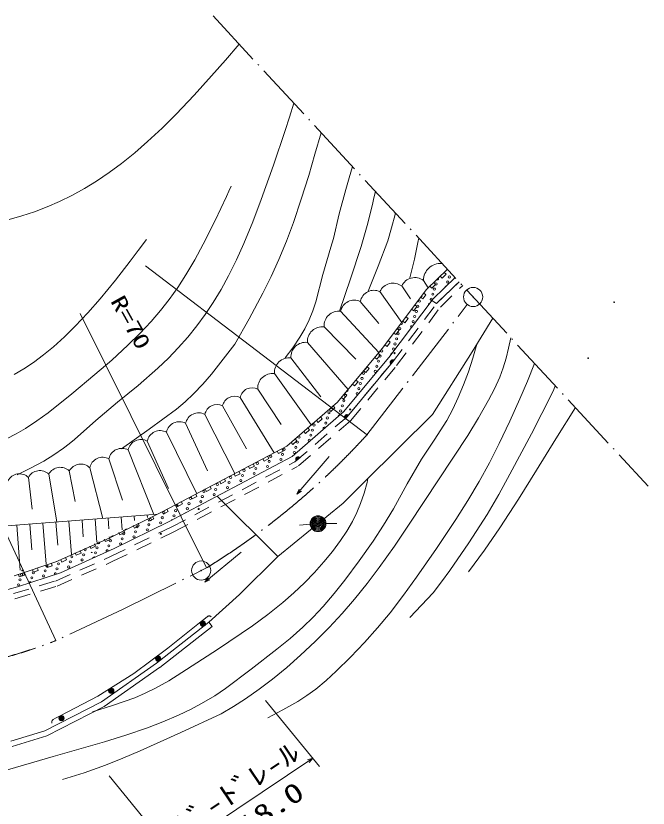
# Model space of a CAD drawing. Units: millimetres, scale not verified. Extents: x 27531 to 667531, y 18316 to 378316.
# Drawn here: x 460290 to 519499, y 235132 to 309350 of the extents above; entities that cross this region are included whole.
import ezdxf
from ezdxf.enums import TextEntityAlignment as Align

# ---------------------------------------------------------------- set-up
doc = ezdxf.new("R2010")
doc.units = ezdxf.units.MM
doc.header["$LTSCALE"] = 1000
doc.linetypes.add('USER1', pattern=[7.000001, 5.508197, -0.688525, 0.114754, -0.688525])
doc.linetypes.add('USER2', pattern=[2.5, 1.5, -1])
for name, color, linetype, lineweight in [('S-SUV', 7, 'Continuous', 13), ('S-SUV-HICN', 1, 'Continuous', 13), ('S-SUV-LWCN', 7, 'Continuous', 13)]:
    doc.layers.add(name, color=color, linetype=linetype, lineweight=lineweight)
doc.styles.add('ＭＳ ゴシック', font='')
doc.styles.get('ＭＳ ゴシック').set_extended_font_data('MS Gothic')

# ---------------------------------------------------------------- blocks, each defined once
blk = doc.blocks.new('BUHIN45')
at = {"color": 7, "linetype": 'Continuous', "lineweight": 13}
blk.add_lwpolyline([(242, -62), (304, 181), (-181, 304), (-242, 62)], dxfattribs=at)
blk = doc.blocks.new('BUHIN46')
at = {"color": 7, "linetype": 'Continuous', "lineweight": 13}
blk.add_lwpolyline([(248, -31), (279, 217), (-217, 279), (-248, 31)], dxfattribs=at)
blk = doc.blocks.new('BUHIN47')
at = {"color": 7, "linetype": 'Continuous', "lineweight": 13}
blk.add_lwpolyline([(249, -20), (269, 229), (-229, 269), (-249, 20)], dxfattribs=at)
blk = doc.blocks.new('BUHIN48')
at = {"color": 7, "linetype": 'Continuous', "lineweight": 13}
blk.add_lwpolyline([(247, 37), (210, 284), (-284, 210), (-247, -37)], dxfattribs=at)
blk = doc.blocks.new('BUHIN49')
at = {"color": 7, "linetype": 'Continuous', "lineweight": 13}
blk.add_lwpolyline([(238, 76), (162, 314), (-314, 162), (-238, -76)], dxfattribs=at)
blk = doc.blocks.new('BUHIN50')
at = {"color": 7, "linetype": 'Continuous', "lineweight": 13}
blk.add_lwpolyline([(234, 89), (145, 322), (-322, 145), (-234, -89)], dxfattribs=at)
blk = doc.blocks.new('BUHIN51')
at = {"color": 7, "linetype": 'Continuous', "lineweight": 13}
blk.add_lwpolyline([(245, 50), (195, 295), (-295, 195), (-245, -50)], dxfattribs=at)
blk = doc.blocks.new('BUHIN53')
at = {"color": 7, "linetype": 'Continuous', "lineweight": 13}
for radius in [896, 27]:
    blk.add_circle((0, 0), radius, dxfattribs=at)
blk = doc.blocks.new('BUHIN118')
at = {"color": 7, "linetype": 'Continuous', "lineweight": 13}
for radius in [746, 660, 574, 484, 398, 292, 202, 116, 22.5]:
    blk.add_circle((0, 0), radius, dxfattribs=at)
blk = doc.blocks.new('BUHIN124')
at = {"color": 7, "linetype": 'Continuous', "lineweight": 13}
for p, q in [((236, 43), (-217, -102)), ((-195, -128), (233, 9)), ((225, -26), (-167, -152)), ((-136, -175), (211, -64)), ((192, -103), (-96, -195)), ((-31, -207), (147, -150))]:
    blk.add_line(p, q, dxfattribs=at)
blk.add_lwpolyline([(238, 76), (237, 15), (224, -40), (194, -107), (151, -152), (101, -188), (27, -212), (-34, -212), (-96, -200), (-159, -163), (-203, -125), (-238, -76)], close=True, dxfattribs=at)

msp = doc.modelspace()

# ---------------------------------------------------------------- linework, layer by layer
at = {"layer": 'S-SUV', "linetype": 'USER1'}
for p, q in [((478752, 309350), (519499, 265295)), ((493160, 270097), (502563, 282300)), ((470343, 253764), (478157, 257644)), ((470343, 253764), (464037, 250828))]:
    msp.add_line(p, q, dxfattribs=at)
at = {"layer": 'S-SUV'}
for p, q in [((493207, 270061), (472433, 285941)), ((498752, 283731), (500705, 285615)), ((498457, 284570), (498904, 283878)), ((499361, 282849), (501423, 284838)), ((499671, 282398), (501790, 284442)), ((494382, 283519), (496423, 280623)), ((494588, 278174), (498752, 283731)), ((496420, 284044), (497252, 282832)), ((495229, 277336), (499361, 282849)), ((499101, 282792), (499671, 282398)), ((492542, 282599), (494286, 280545)), ((478157, 257644), (466321, 281483)), ((490702, 281679), (494277, 277801)), ((503010, 277880), (504959, 281016)), ((489151, 280220), (492117, 277177)), ((487600, 278761), (491393, 274341)), ((490412, 273163), (494588, 278174)), ((499291, 272001), (503010, 277880)), ((486049, 277302), (488860, 273652)), ((490985, 272243), (495229, 277336)), ((491277, 271772), (495555, 276906)), ((464037, 250828), (452043, 276590)), ((484498, 275843), (487950, 271032)), ((482947, 274384), (485142, 271060)), ((481294, 273595), (484478, 268423)), ((485651, 269042), (490412, 273163)), ((479640, 272807), (481884, 268793)), ((477986, 272018), (480793, 266476)), ((486162, 268068), (490985, 272243)), ((492952, 265689), (499291, 272001)), ((476189, 271186), (478234, 266737)), ((474393, 270353), (477222, 264589)), ((472597, 269521), (474583, 265065)), ((470801, 268688), (473207, 262639)), ((474066, 262922), (485651, 269042)), ((474578, 261948), (486162, 268068)), ((486775, 268033), (486498, 267798)), ((486499, 267758), (486813, 268023)), ((486500, 267841), (486731, 268036)), ((486848, 268013), (486505, 267722)), ((486516, 267690), (486878, 267997)), ((486666, 268022), (486524, 267902)), ((489628, 268071), (486600, 264552)), ((469004, 267856), (470281, 263982)), ((465294, 266720), (465854, 263865)), ((467208, 267024), (468421, 262270)), ((461466, 266112), (461807, 263134)), ((463380, 266416), (464112, 261938)), ((490955, 263693), (492952, 265689)), ((484818, 258715), (479153, 264370)), ((484818, 258715), (490955, 263693)), ((474066, 262922), (469016, 260436)), ((456099, 261319), (473545, 262665)), ((465264, 262026), (465505, 258906)), ((466486, 262121), (466608, 260536)), ((467708, 262215), (467875, 260054)), ((468930, 262309), (469008, 261301)), ((470152, 262404), (470245, 261203)), ((471374, 262498), (471407, 262066)), ((472596, 262592), (472615, 262352)), ((460376, 261649), (460703, 257413)), ((461598, 261744), (461786, 259315)), ((462820, 261838), (463118, 257978)), ((464042, 261932), (464209, 259772)), ((474578, 261948), (469485, 259441)), ((487836, 261724), (486838, 261651)), ((489334, 261788), (490334, 261801)), ((469016, 260436), (464033, 258192)), ((469485, 259441), (464485, 257189)), ((481404, 259124), (477992, 256308)), ((481240, 255130), (484818, 258715)), ((464141, 258234), (460120, 256909)), ((464485, 257189), (460434, 255854)), ((460434, 255854), (455693, 254592)), ((481240, 255130), (478364, 252556)), ((478364, 252556), (473459, 248714)), ((478034, 252928), (477644, 252616)), ((478672, 252162), (478364, 252556)), ((478672, 252162), (473767, 248321)), ((473459, 248714), (468304, 245088)), ((473746, 248305), (468564, 244659)), ((468304, 245088), (463008, 242373)), ((488723, 239036), (483676, 245222)), ((468564, 244659), (463196, 241908)), ((464445, 243778), (464002, 243547)), ((463008, 242373), (459821, 241402)), ((463196, 241908), (459935, 240915)), ((474892, 230973), (488090, 239811)), ((469038, 238149), (475524, 230198))]:
    msp.add_line(p, q, dxfattribs=at)
at = {"layer": 'S-SUV', "linetype": 'USER2'}
for p, q in [((499671, 282398), (501790, 284442)), ((499671, 282398), (501790, 284442)), ((500047, 282066), (502137, 284082)), ((495555, 276906), (499671, 282398)), ((495555, 276906), (499671, 282398)), ((495948, 276596), (500047, 282066)), ((491277, 271772), (495555, 276906)), ((491635, 271420), (495948, 276596)), ((486423, 267570), (491277, 271772)), ((486750, 267192), (491635, 271420)), ((474839, 261450), (486423, 267570)), ((474839, 261450), (486423, 267570)), ((475072, 261008), (486657, 267128)), ((469161, 258706), (474839, 261450)), ((469372, 258253), (475076, 261010)), ((463992, 256408), (469161, 258706)), ((464166, 255939), (469372, 258253)), ((460066, 255227), (463992, 256408)), ((460203, 254746), (464166, 255939))]:
    msp.add_line(p, q, dxfattribs=at)
at = {"layer": 'S-SUV'}
for points in [[(459651, 290279), (460835, 290604), (462038, 290998), (463216, 291448), (464392, 291962), (465535, 292526), (466705, 293174), (467840, 293871), (469025, 294673), (470183, 295529), (471418, 296521), (472625, 297569), (473976, 298828), (475300, 300145), (476976, 301914), (478624, 303740), (479914, 305211), (481204, 306700)], [(487035, 264838), (486600, 264552), (486818, 265024)], [(478469, 256515), (477992, 256308), (478286, 256736)], [(478034, 252928), (478229, 253084), (478272, 253111), (478315, 253130), (478365, 253138), (478413, 253138), (478465, 253126), (478510, 253108), (478551, 253076), (478581, 253045)], [(477644, 252616), (474521, 250119), (471324, 247754), (467970, 245614), (464445, 243778)], [(463674, 243094), (463657, 243137), (463647, 243190), (463648, 243247), (463658, 243289), (463679, 243336), (463710, 243377), (463743, 243407), (463780, 243431), (464002, 243547)], [(487595, 239653), (488090, 239811), (487754, 239415)]]:
    msp.add_lwpolyline(points, dxfattribs=at)
msp.add_lwpolyline([(486526, 267658), (486504, 267715), (486495, 267770), (486496, 267844), (486519, 267902), (486552, 267955), (486611, 268005), (486668, 268028), (486729, 268041), (486802, 268031), (486856, 268013), (486908, 267981)], close=True, dxfattribs=at)
for centre, radius in [((499630, 284232), 99.5), ((500733, 284414), 99.5), ((500881, 284891), 99.5), ((499482, 283755), 99.5), ((499186, 282800), 99.5), ((499334, 283277), 99.5), ((497934, 282141), 99.5), ((498083, 282618), 99.5), ((516319, 282516), 31.3), ((516319, 282516), 25), ((516319, 282516), 18.8), ((516319, 282516), 12.5), ((516319, 282516), 6.3), ((497786, 281663), 99.5), ((497490, 280708), 99.5), ((497638, 281185), 99.5), ((496239, 280049), 99.5), ((495943, 279094), 99.5), ((496091, 279571), 99.5), ((495795, 278616), 99.5), ((494396, 277479), 99.5), ((494544, 277957), 99.5), ((495647, 278138), 99.5), ((495750, 277752), 49.8), ((494248, 277002), 99.5), ((513877, 277285), 31.3), ((513877, 277285), 25), ((513877, 277285), 18.8), ((513877, 277285), 12.5), ((513877, 277285), 6.3), ((493952, 276047), 99.5), ((494100, 276524), 99.5), ((492700, 275387), 99.5), ((492848, 275865), 99.5), ((492552, 274910), 99.5), ((491153, 273773), 99.5), ((492256, 273955), 99.5), ((492404, 274432), 99.5), ((491005, 273296), 99.5), ((490709, 272340), 99.5), ((490857, 272818), 99.5), ((491595, 272485), 49.8), ((489458, 271681), 99.5), ((489606, 272159), 99.5), ((488207, 271022), 99.5), ((489310, 271204), 99.5), ((487910, 270067), 99.5), ((488058, 270545), 99.5), ((486659, 269408), 99.5), ((486807, 269886), 99.5), ((487762, 269589), 99.5), ((485408, 268749), 99.5), ((486511, 268930), 99.5), ((484157, 268090), 99.5), ((485260, 268271), 99.5), ((486363, 268453), 99.5), ((482905, 267431), 99.5), ((483861, 267135), 99.5), ((484009, 267612), 99.5), ((485112, 267794), 99.5), ((481654, 266772), 99.5), ((482609, 266476), 99.5), ((482757, 266953), 99.5), ((480255, 265635), 99.5), ((480403, 266112), 99.5), ((481358, 265816), 99.5), ((481506, 266294), 99.5), ((479004, 264976), 99.5), ((479152, 265453), 99.5), ((480107, 265157), 99.5), ((476649, 264135), 99.5), ((477753, 264317), 99.5), ((477901, 264794), 99.5), ((478856, 264498), 99.5), ((475398, 263476), 99.5), ((476501, 263658), 99.5), ((477604, 263839), 99.5), ((474147, 262817), 99.5), ((475250, 262999), 99.5), ((476353, 263180), 99.5), ((472896, 262158), 99.5), ((473999, 262339), 99.5), ((475102, 262521), 99.5), ((471644, 261499), 99.5), ((472600, 261203), 99.5), ((472748, 261680), 99.5), ((473851, 261862), 99.5), ((470393, 260840), 99.5), ((471348, 260544), 99.5), ((471496, 261021), 99.5), ((473865, 260839), 49.8), ((468994, 259703), 99.5), ((469142, 260181), 99.5), ((470097, 259885), 99.5), ((470245, 260362), 99.5), ((466787, 259340), 99.5), ((467743, 259044), 99.5), ((467891, 259522), 99.5), ((465388, 258203), 99.5), ((465536, 258681), 99.5), ((466491, 258385), 99.5), ((466639, 258862), 99.5), ((464137, 257544), 99.5), ((464285, 258022), 99.5), ((465240, 257726), 99.5), ((460827, 257000), 99.5), ((460897, 257397), 49.8), ((461782, 256704), 99.5), ((461931, 257181), 99.5), ((462886, 256885), 99.5), ((463034, 257363), 99.5), ((460531, 256045), 99.5), ((460679, 256522), 99.5), ((477799, 252421), 249), ((477799, 252421), 220), ((477799, 252421), 191), ((477799, 252421), 161), ((477799, 252421), 132), ((477799, 252421), 97.5), ((477799, 252421), 67.5), ((477799, 252421), 38.8), ((477799, 252421), 7.5), ((473615, 249139), 249), ((473615, 249139), 220), ((473615, 249139), 191), ((473615, 249139), 161), ((473615, 249139), 132), ((473615, 249139), 97.5), ((473615, 249139), 67.5), ((473615, 249139), 38.8), ((473615, 249139), 7.5), ((469229, 246122), 249), ((469229, 246122), 220), ((469229, 246122), 191), ((469229, 246122), 161), ((469229, 246122), 132), ((469229, 246122), 97.5), ((469229, 246122), 67.5), ((469229, 246122), 38.8), ((469229, 246122), 7.5), ((464560, 243557), 249), ((464560, 243557), 220), ((464560, 243557), 191), ((464560, 243557), 161), ((464560, 243557), 132), ((464560, 243557), 97.5), ((464560, 243557), 67.5), ((464560, 243557), 38.8), ((464560, 243557), 7.5)]:
    msp.add_circle(centre, radius, dxfattribs=at)
for centre, radius, start, end in [((500058, 284549), 1602, 86.16927, 179.2495), ((501029, 285369), 99.5, 178.24589, 267.2841), ((495615, 282952), 1357, 53.62784, 155.31275), ((497652, 283478), 1357, 53.62784, 155.31275), ((499778, 284710), 99.5, 219.48449, 48.46662), ((493824, 282336), 1308, 64.71824, 168.41187), ((500585, 283936), 99.5, 86.49838, 181.4508), ((498231, 283096), 99.5, 254.57482, 31.72503), ((491984, 281416), 1308, 64.71824, 168.41187), ((499038, 282322), 99.5, 88.17377, 198.12688), ((490532, 280306), 1384, 82.93575, 183.56254), ((496387, 280526), 99.5, 215.89777, 70.40207), ((488981, 278847), 1384, 82.93575, 183.56254), ((497342, 280230), 99.5, 26.25017, 260.05048), ((487430, 277388), 1384, 82.93575, 183.56254), ((494692, 278434), 99.5, 280.00132, 6.29853), ((495499, 277661), 99.5, 65.22578, 221.07487), ((485879, 275929), 1384, 82.93575, 183.56254), ((492996, 276343), 99.5, 260.14559, 20.24327), ((484328, 274470), 1384, 82.93575, 183.56254), ((493804, 275569), 99.5, 71.29266, 209.09599), ((482416, 273369), 1145, 62.36263, 168.62283), ((491301, 274251), 99.5, 237.65139, 42.73747), ((480762, 272581), 1145, 62.36263, 168.62283), ((492108, 273477), 99.5, 97.03889, 183.34975), ((479108, 271792), 1145, 62.36263, 168.62283), ((489754, 272636), 99.5, 239.76689, 21.99159), ((477400, 270928), 1237, 61.7336, 167.9938), ((490561, 271863), 99.5, 46.40895, 215.3492), ((475604, 270096), 1237, 61.7336, 167.9938), ((488355, 271500), 99.5, 283.75624, 338.00224), ((473807, 269264), 1237, 61.7336, 167.9938), ((489162, 270726), 99.5, 12.85141, 248.90674), ((472011, 268431), 1237, 61.7336, 167.9938), ((470215, 267599), 1237, 61.7336, 167.9938), ((468418, 266766), 1237, 61.7336, 167.9938), ((466365, 266154), 1211, 45.89304, 152.15323), ((460623, 265242), 1211, 45.89304, 152.15323), ((462537, 265546), 1211, 45.89304, 152.15323), ((464451, 265850), 1211, 45.89304, 152.15323), ((479959, 264680), 99.5, 108.42051, 127.27504), ((478708, 264021), 99.5, 103.59627, 132.09927), ((476205, 262702), 99.5, 97.02504, 138.6705), ((477411, 263168), 49.8, 135.01957, 95.92461), ((477456, 263362), 99.5, 100.01504, 135.6805), ((474954, 262043), 99.5, 94.3988, 141.29674), ((470541, 261317), 99.5, 241.10674, 349.26765), ((469290, 260658), 99.5, 201.9848, 28.38959), ((468039, 259999), 99.5, 160.89041, 69.48399), ((467381, 259118), 49.8, 203.81018, 6.78306), ((468846, 259225), 99.5, 342.58668, 245.89719), ((467595, 258566), 99.5, 36.48245, 192.00142), ((463182, 257840), 99.5, 154.23153, 62.07942), ((463989, 257067), 99.5, 355.25443, 221.22512), ((461634, 256226), 99.5, 31.36062, 185.11893)]:
    msp.add_arc(centre, radius, start, end, dxfattribs=at)
at = {"layer": 'S-SUV', "linetype": 'USER1'}
for centre, radius, start, end in [((441386, 317208), 70000, 301.68851, 317.7003), ((448510, 289852), 42000, 224.12024, 291.69788)]:
    msp.add_arc(centre, radius, start, end, dxfattribs=at)
at = {"layer": 'S-SUV-HICN'}
for points in [[(490606, 281698), (491639, 284700), (492620, 287735), (493176, 289706), (493673, 291693), (493815, 292296), (493958, 292910)], [(460147, 275766), (461046, 276288), (461930, 276871), (462887, 277581), (463814, 278343), (464854, 279284), (465855, 280271), (467043, 281538), (468173, 282831), (469616, 284593), (471000, 286378), (471758, 287382), (472518, 288396)], [(464657, 237812), (466678, 238451), (468677, 239146), (470307, 239800), (471924, 240513), (475731, 242217), (479516, 243978), (480673, 244652), (481801, 245378), (483080, 246277), (484320, 247221), (485656, 248316), (486955, 249459), (488317, 250742), (489637, 252068), (490843, 253363), (492003, 254698), (493188, 256169), (494324, 257677), (495748, 259680), (497129, 261726), (499876, 265885), (502622, 270052), (503608, 271685), (504543, 273351), (505098, 274418), (505600, 275517), (505927, 276384), (506200, 277279), (506435, 278230), (506636, 279202)]]:
    msp.add_lwpolyline(points, dxfattribs=at)
at = {"layer": 'S-SUV-LWCN'}
for points in [[(465795, 269656), (467784, 271432), (469821, 273170), (471731, 274737), (473600, 276349), (474571, 277273), (475501, 278240), (476388, 279249), (477235, 280305), (478027, 281389), (478769, 282506), (479506, 283731), (480195, 284995), (480937, 286492), (481626, 288018), (482471, 290068), (483260, 292139), (484407, 295364), (485496, 298603), (485913, 299874), (486332, 301155)], [(480781, 278607), (482125, 280976), (483417, 283377), (484190, 284933), (484908, 286514), (485620, 288241), (486276, 289991), (487020, 292177), (487711, 294391), (488300, 296396), (488875, 298405)], [(490029, 288488), (490577, 290797), (491183, 293093), (491489, 294168), (491801, 295242)], [(459414, 269731), (460319, 270189), (461203, 270705), (462268, 271407), (463318, 272171), (465525, 273936), (467697, 275748), (469264, 277106), (470786, 278503), (471891, 279593), (472955, 280727), (473824, 281736), (474652, 282790), (475452, 283916), (476205, 285080), (477045, 286503), (477837, 287963), (478945, 290179), (480006, 292433), (480231, 292921), (480456, 293409)], [(493270, 283547), (494214, 285887), (495107, 288263), (495478, 289483), (495794, 290730), (495812, 290808), (495830, 290886)], [(485524, 277303), (486234, 278253), (486896, 279239), (487348, 280031), (487752, 280861), (488095, 281705), (488380, 282567), (489051, 285128), (489781, 287675), (489903, 288077), (490029, 288488)], [(497183, 284812), (497606, 286542), (497972, 288287), (497994, 288404), (498017, 288522)], [(458991, 238577), (463781, 239966), (468584, 241342), (470598, 241972), (472603, 242662), (474062, 243221), (475506, 243839), (476706, 244414), (477885, 245046), (478911, 245664), (479911, 246338), (482340, 248149), (484737, 250011), (485974, 251022), (487178, 252084), (488133, 253020), (489054, 254007), (490104, 255228), (491110, 256490), (492448, 258294), (493742, 260139), (494730, 261643), (495668, 263178), (496946, 265520), (498275, 267829), (499476, 269611), (500632, 271434), (501201, 272491), (501720, 273585), (502220, 274784), (502663, 276006), (503075, 277291), (503450, 278588)], [(470189, 268806), (472775, 270622), (475332, 272491), (476155, 273186), (476938, 273928), (477798, 274835), (478613, 275782), (479712, 277176), (480781, 278607)], [(483883, 243594), (485303, 244335), (486690, 245127), (487540, 245680), (488365, 246289), (489333, 247093), (490271, 247950), (491622, 249279), (492928, 250649), (494154, 252020), (495340, 253437), (496602, 255078), (497821, 256762), (499679, 259453), (501492, 262184), (502604, 263938), (503665, 265724), (504640, 267493), (505561, 269291), (506551, 271367), (507490, 273476), (508188, 275122), (508871, 276786)], [(497176, 252994), (498285, 254131), (499354, 255313), (500162, 256326), (500930, 257384), (502704, 259987), (504433, 262629), (505520, 264506), (506561, 266422), (508569, 270202), (510522, 274005), (510663, 274345), (510803, 274697)], [(502689, 257266), (504178, 259311), (505617, 261388), (507351, 264072), (509041, 266796), (510849, 269729), (512690, 272657)], [(460399, 266368), (461672, 266980), (462924, 267648), (463844, 268226), (464740, 268860), (465269, 269255), (465795, 269656)], [(467456, 244148), (469449, 244782), (471430, 245476), (472401, 245890), (473356, 246362), (474609, 247066), (475844, 247829), (479167, 249998), (482444, 252208), (483879, 253278), (485286, 254401), (486326, 255295), (487323, 256232), (488255, 257191), (489145, 258192), (489940, 259173), (490696, 260202), (491276, 261084), (491802, 261994), (492210, 262815), (492562, 263658), (492899, 264643), (493179, 265651), (493222, 265825), (493264, 266000)]]:
    msp.add_lwpolyline(points, dxfattribs=at)

# ---------------------------------------------------------------- block references
at = {"layer": 'S-SUV', "rotation": 212.41667}
for name, p in [('BUHIN51', (500217, 285144)), ('BUHIN51', (499240, 284202)), ('BUHIN53', (503109, 283015)), ('BUHIN50', (498336, 283176)), ('BUHIN50', (497503, 282064)), ('BUHIN50', (496670, 280953)), ('BUHIN50', (495837, 279841)), ('BUHIN50', (495004, 278730)), ('BUHIN49', (494066, 277548)), ('BUHIN124', (495555, 276906)), ('BUHIN49', (493022, 276295)), ('BUHIN49', (491978, 275043)), ('BUHIN49', (490934, 273790)), ('BUHIN48', (489817, 272648)), ('BUHIN48', (488626, 271618)), ('BUHIN124', (491277, 271772)), ('BUHIN48', (487436, 270588)), ('BUHIN48', (486246, 269557)), ('BUHIN47', (484978, 268688)), ('BUHIN47', (483633, 267979)), ('BUHIN47', (482288, 267271)), ('BUHIN47', (480943, 266562)), ('BUHIN47', (479598, 265854)), ('BUHIN47', (478252, 265145)), ('BUHIN47', (476907, 264437)), ('BUHIN47', (475562, 263728)), ('BUHIN47', (474217, 263020)), ('BUHIN118', (488584, 261778)), ('BUHIN46', (472865, 262346)), ('BUHIN46', (471506, 261707)), ('BUHIN46', (468789, 260429)), ('BUHIN46', (470148, 261068)), ('BUHIN46', (467430, 259790)), ('BUHIN46', (466071, 259151)), ('BUHIN46', (464713, 258512)), ('BUHIN53', (477643, 257388)), ('BUHIN45', (462076, 257551)), ('BUHIN45', (463381, 257978)), ('BUHIN45', (460772, 257123))]:
    msp.add_blockref(name, p, dxfattribs=at)

# ---------------------------------------------------------------- texts
at = {"layer": 'S-SUV', "style": 'ＭＳ ゴシック', "width": 1.35}
for s, height, rotation, p in [('R=70', 1466, 299.1, (468719, 282424)), ('ｶﾞ-ﾄﾞﾚ-ﾙ', 1833, 33.8, (476126, 231924)), ('L=18.0', 1833, 33.7, (479384, 230145))]:
    msp.add_text(s, height=height, rotation=rotation, dxfattribs=at).set_placement(p, align=Align.BOTTOM_LEFT)

doc.saveas('drawing.dxf')
